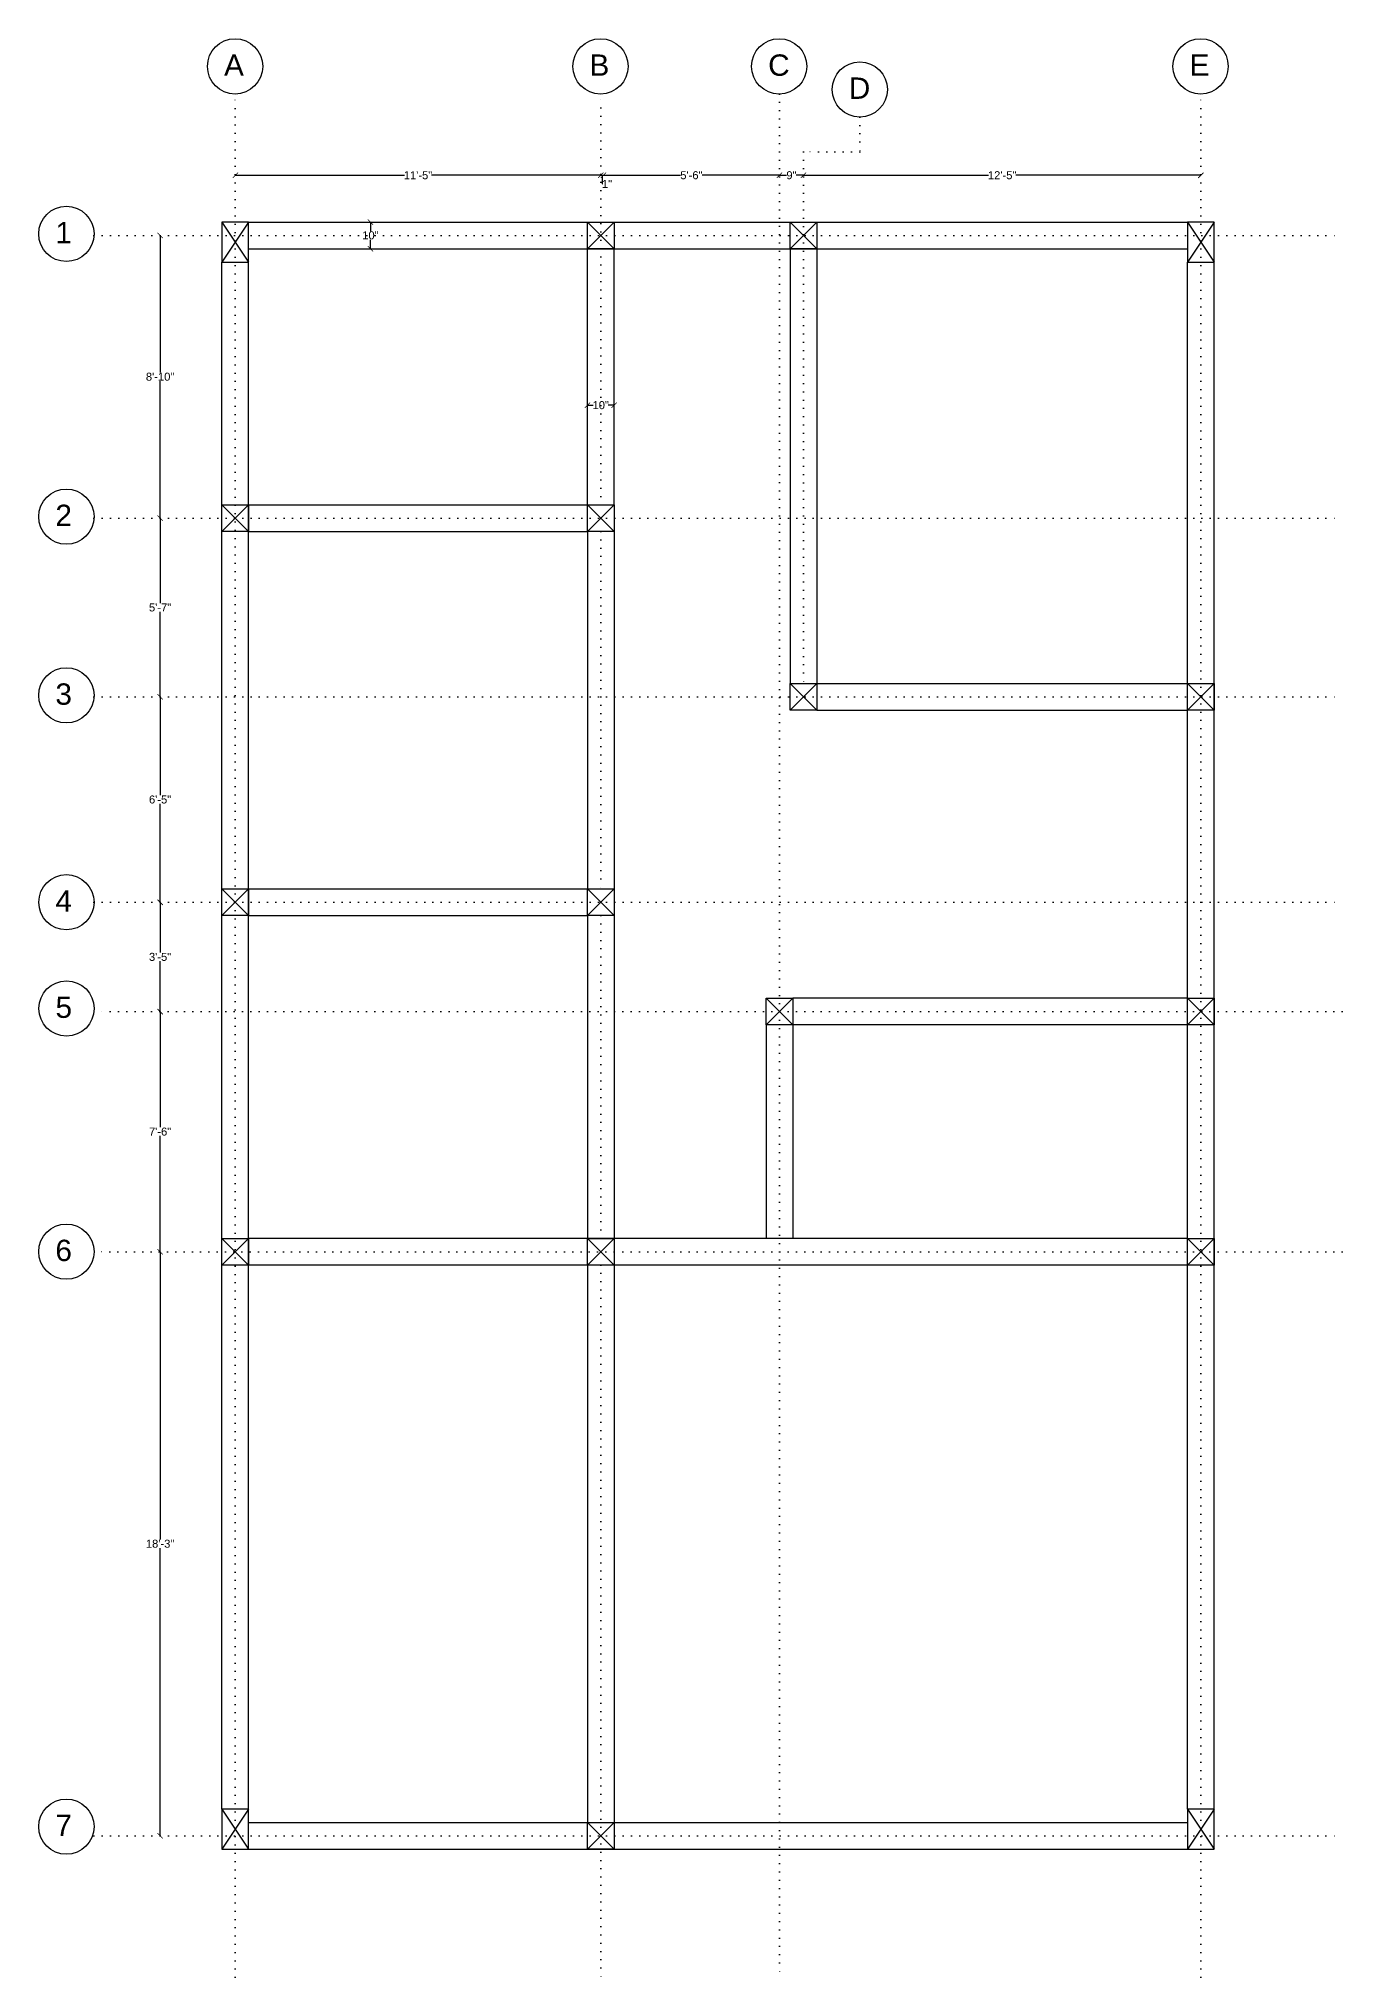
# Model space of a CAD drawing. Header units: inches. Extents: x -19338 to 11623, y -1285 to 3664.
# Drawn here: x 527 to 1016, y -13 to 713 of the extents above; entities that cross this region are included whole.
import ezdxf

# ---------------------------------------------------------------- set-up
doc = ezdxf.new("R2010")
doc.units = ezdxf.units.IN
doc.header["$MEASUREMENT"] = 0
doc.linetypes.add('ACAD_ISO07W100', pattern=[3, 0, -3])
doc.layers.get('0').update_dxf_attribs({"color": 18})
doc.layers.add('C', color=141, linetype='Continuous')
doc.layers.add('C1', color=10, linetype='Continuous')
doc.styles.get("Standard").update_dxf_attribs({"font": 'arial.ttf'})
doc.dimstyles.get("Standard").update_dxf_attribs({"dimtxt": 3, "dimasz": 2, "dimexe": 0.18, "dimexo": 0.0625, "dimgap": 0.09, "dimtad": 0, "dimtih": 1, "dimtoh": 1, "dimdsep": 46, "dimlunit": 3, "dimtxsty": 'Standard', "dimblk": 'ARCHTICK', "dimcen": 0.09, "dimse1": 1, "dimse2": 1, "dimclrd": 2, "dimadec": 0, "dimazin": 0, "dimtfac": 1, "dimtofl": 0, "dimtmove": 0, "dimatfit": 3, "dimfxl": 1, "dimtolj": 1, "dimtzin": 0, "dimarcsym": 0})

# ---------------------------------------------------------------- blocks, each defined once
blk = doc.blocks.new('_ArchTick')
at = {"color": 0, "linetype": 'ByBlock', "const_width": 0.15}
blk.add_lwpolyline([(-0.5, -0.5), (0.5, 0.5)], dxfattribs=at)
blk = doc.blocks.new('*D154')
at = {"color": 2, "lineweight": -2, "transparency": 16777216}
for p, q in [((651.32, 644.64), (651.32, 641.26)), ((651.32, 634.64), (651.32, 638.02))]:
    blk.add_line(p, q, dxfattribs=at)
at = {"layer": 'Defpoints', "color": 0, "transparency": 16777216}
for p in [(646.13, 644.64), (646.13, 634.64), (651.32, 634.64)]:
    blk.add_point(p, dxfattribs=at)
at = {"color": 2, "lineweight": -2, "transparency": 16777216, "xscale": 2, "yscale": 2, "zscale": 2}
for p, rotation in [((651.32, 644.64), 90), ((651.32, 634.64), 270)]:
    blk.add_blockref('_ArchTick', p, dxfattribs=dict(at, rotation=rotation))
at = {"color": 0, "transparency": 16777216, "insert": (651.32, 639.64), "char_height": 3, "attachment_point": 5}
blk.add_mtext('\\A1;10"', dxfattribs=at)
blk = doc.blocks.new('*D155')
at = {"color": 2, "lineweight": -2, "transparency": 16777216}
for p, q in [((732.67, 575.98), (734.83, 575.98)), ((742.67, 575.98), (740.51, 575.98))]:
    blk.add_line(p, q, dxfattribs=at)
at = {"layer": 'Defpoints', "color": 0, "transparency": 16777216}
for p in [(732.67, 586.64), (742.67, 586.64), (732.67, 575.98)]:
    blk.add_point(p, dxfattribs=at)
at = {"color": 2, "lineweight": -2, "transparency": 16777216, "xscale": 2, "yscale": 2, "zscale": 2, "rotation": 180}
blk.add_blockref('_ArchTick', (732.67, 575.98), dxfattribs=at)
at = {"color": 2, "lineweight": -2, "transparency": 16777216, "xscale": 2, "yscale": 2, "zscale": 2}
blk.add_blockref('_ArchTick', (742.67, 575.98), dxfattribs=at)
at = {"color": 0, "transparency": 16777216, "insert": (737.67, 575.98), "char_height": 3, "attachment_point": 5}
blk.add_mtext('\\A1;10"', dxfattribs=at)
blk = doc.blocks.new('*D156')
at = {"color": 2, "lineweight": -2, "transparency": 16777216}
for p, q in [((600.67, 662.17), (664.07, 662.17)), ((737.67, 662.17), (674.27, 662.17))]:
    blk.add_line(p, q, dxfattribs=at)
at = {"layer": 'Defpoints', "color": 0, "transparency": 16777216}
for p in [(737.67, 662.17), (600.67, 659.94), (737.67, 659.94)]:
    blk.add_point(p, dxfattribs=at)
at = {"color": 2, "lineweight": -2, "transparency": 16777216, "xscale": 2, "yscale": 2, "zscale": 2, "rotation": 180}
blk.add_blockref('_ArchTick', (600.67, 662.17), dxfattribs=at)
at = {"color": 2, "lineweight": -2, "transparency": 16777216, "xscale": 2, "yscale": 2, "zscale": 2}
blk.add_blockref('_ArchTick', (737.67, 662.17), dxfattribs=at)
at = {"color": 0, "transparency": 16777216, "insert": (669.17, 662.17), "char_height": 3, "attachment_point": 5}
blk.add_mtext('\\A1;11\'-5"', dxfattribs=at)
blk = doc.blocks.new('*D157')
at = {"color": 2, "lineweight": -2, "transparency": 16777216}
for p, q in [((737.67, 662.17), (738.67, 662.17)), ((738.17, 662.17), (738.17, 658.93)), ((738.17, 658.93), (738.35, 658.93))]:
    blk.add_line(p, q, dxfattribs=at)
at = {"layer": 'Defpoints', "color": 0, "transparency": 16777216}
for p in [(738.67, 663.17), (738.67, 662.17), (737.67, 659.94)]:
    blk.add_point(p, dxfattribs=at)
at = {"color": 2, "lineweight": -2, "transparency": 16777216, "xscale": 2, "yscale": 2, "zscale": 2, "rotation": 180}
blk.add_blockref('_ArchTick', (737.67, 662.17), dxfattribs=at)
at = {"color": 2, "lineweight": -2, "transparency": 16777216, "xscale": 2, "yscale": 2, "zscale": 2}
blk.add_blockref('_ArchTick', (738.67, 662.17), dxfattribs=at)
at = {"color": 0, "transparency": 16777216, "insert": (740.02, 658.93), "char_height": 3, "attachment_point": 5}
blk.add_mtext('\\A1;1"', dxfattribs=at)
blk = doc.blocks.new('*D158')
at = {"color": 2, "lineweight": -2, "transparency": 16777216}
for p, q in [((738.67, 662.17), (767.59, 662.17)), ((804.67, 662.17), (775.75, 662.17))]:
    blk.add_line(p, q, dxfattribs=at)
at = {"layer": 'Defpoints', "color": 0, "transparency": 16777216}
for p in [(738.67, 663.17), (804.67, 662.17), (804.67, 662.17)]:
    blk.add_point(p, dxfattribs=at)
at = {"color": 2, "lineweight": -2, "transparency": 16777216, "xscale": 2, "yscale": 2, "zscale": 2, "rotation": 180}
blk.add_blockref('_ArchTick', (738.67, 662.17), dxfattribs=at)
at = {"color": 2, "lineweight": -2, "transparency": 16777216, "xscale": 2, "yscale": 2, "zscale": 2}
blk.add_blockref('_ArchTick', (804.67, 662.17), dxfattribs=at)
at = {"color": 0, "transparency": 16777216, "insert": (771.67, 662.17), "char_height": 3, "attachment_point": 5}
blk.add_mtext('\\A1;5\'-6"', dxfattribs=at)
blk = doc.blocks.new('*D159')
at = {"color": 2, "lineweight": -2, "transparency": 16777216}
for p, q in [((804.67, 662.17), (807.36, 662.17)), ((813.67, 662.17), (810.99, 662.17))]:
    blk.add_line(p, q, dxfattribs=at)
at = {"layer": 'Defpoints', "color": 0, "transparency": 16777216}
for p in [(804.67, 662.17), (813.67, 662.17), (813.67, 662.17)]:
    blk.add_point(p, dxfattribs=at)
at = {"color": 2, "lineweight": -2, "transparency": 16777216, "xscale": 2, "yscale": 2, "zscale": 2, "rotation": 180}
blk.add_blockref('_ArchTick', (804.67, 662.17), dxfattribs=at)
at = {"color": 2, "lineweight": -2, "transparency": 16777216, "xscale": 2, "yscale": 2, "zscale": 2}
blk.add_blockref('_ArchTick', (813.67, 662.17), dxfattribs=at)
at = {"color": 0, "transparency": 16777216, "insert": (809.17, 662.17), "char_height": 3, "attachment_point": 5}
blk.add_mtext('\\A1;9"', dxfattribs=at)
blk = doc.blocks.new('*D160')
at = {"color": 2, "lineweight": -2, "transparency": 16777216}
for p, q in [((813.67, 662.17), (883.07, 662.17)), ((962.67, 662.17), (893.27, 662.17))]:
    blk.add_line(p, q, dxfattribs=at)
at = {"layer": 'Defpoints', "color": 0, "transparency": 16777216}
for p in [(813.67, 662.17), (962.67, 662.17), (962.67, 662.17)]:
    blk.add_point(p, dxfattribs=at)
at = {"color": 2, "lineweight": -2, "transparency": 16777216, "xscale": 2, "yscale": 2, "zscale": 2, "rotation": 180}
blk.add_blockref('_ArchTick', (813.67, 662.17), dxfattribs=at)
at = {"color": 2, "lineweight": -2, "transparency": 16777216, "xscale": 2, "yscale": 2, "zscale": 2}
blk.add_blockref('_ArchTick', (962.67, 662.17), dxfattribs=at)
at = {"color": 0, "transparency": 16777216, "insert": (888.17, 662.17), "char_height": 3, "attachment_point": 5}
blk.add_mtext('\\A1;12\'-5"', dxfattribs=at)
blk = doc.blocks.new('*D161')
at = {"color": 2, "lineweight": -2, "transparency": 16777216}
for p, q in [((572.47, 639.64), (572.47, 588.26)), ((572.47, 533.64), (572.47, 585.02))]:
    blk.add_line(p, q, dxfattribs=at)
at = {"layer": 'Defpoints', "color": 0, "transparency": 16777216}
for p in [(570.23, 639.64), (570.23, 533.64), (572.47, 533.64)]:
    blk.add_point(p, dxfattribs=at)
at = {"color": 2, "lineweight": -2, "transparency": 16777216, "xscale": 2, "yscale": 2, "zscale": 2}
for p, rotation in [((572.47, 639.64), 90), ((572.47, 533.64), 270)]:
    blk.add_blockref('_ArchTick', p, dxfattribs=dict(at, rotation=rotation))
at = {"color": 0, "transparency": 16777216, "insert": (572.47, 586.64), "char_height": 3, "attachment_point": 5}
blk.add_mtext('\\A1;8\'-10"', dxfattribs=at)
blk = doc.blocks.new('*D162')
at = {"color": 2, "lineweight": -2, "transparency": 16777216}
for p, q in [((572.47, 533.64), (572.47, 501.75)), ((572.47, 466.64), (572.47, 498.52))]:
    blk.add_line(p, q, dxfattribs=at)
at = {"layer": 'Defpoints', "color": 0, "transparency": 16777216}
for p in [(570.23, 533.64), (572.47, 466.64), (572.47, 466.64)]:
    blk.add_point(p, dxfattribs=at)
at = {"color": 2, "lineweight": -2, "transparency": 16777216, "xscale": 2, "yscale": 2, "zscale": 2}
for p, rotation in [((572.47, 533.64), 90), ((572.47, 466.64), 270)]:
    blk.add_blockref('_ArchTick', p, dxfattribs=dict(at, rotation=rotation))
at = {"color": 0, "transparency": 16777216, "insert": (572.47, 500.14), "char_height": 3, "attachment_point": 5}
blk.add_mtext('\\A1;5\'-7"', dxfattribs=at)
blk = doc.blocks.new('*D163')
at = {"color": 2, "lineweight": -2, "transparency": 16777216}
for p, q in [((572.47, 466.64), (572.47, 429.76)), ((572.47, 389.64), (572.47, 426.52))]:
    blk.add_line(p, q, dxfattribs=at)
at = {"layer": 'Defpoints', "color": 0, "transparency": 16777216}
for p in [(572.47, 466.64), (572.09, 389.64), (572.47, 389.64)]:
    blk.add_point(p, dxfattribs=at)
at = {"color": 2, "lineweight": -2, "transparency": 16777216, "xscale": 2, "yscale": 2, "zscale": 2}
for p, rotation in [((572.47, 466.64), 90), ((572.47, 389.64), 270)]:
    blk.add_blockref('_ArchTick', p, dxfattribs=dict(at, rotation=rotation))
at = {"color": 0, "transparency": 16777216, "insert": (572.47, 428.14), "char_height": 3, "attachment_point": 5}
blk.add_mtext('\\A1;6\'-5"', dxfattribs=at)
blk = doc.blocks.new('*D164')
at = {"color": 2, "lineweight": -2, "transparency": 16777216}
for p, q in [((572.47, 389.64), (572.47, 370.76)), ((572.47, 348.64), (572.47, 367.51))]:
    blk.add_line(p, q, dxfattribs=at)
at = {"layer": 'Defpoints', "color": 0, "transparency": 16777216}
for p in [(572.09, 389.64), (572.47, 348.64), (572.47, 348.64)]:
    blk.add_point(p, dxfattribs=at)
at = {"color": 2, "lineweight": -2, "transparency": 16777216, "xscale": 2, "yscale": 2, "zscale": 2}
for p, rotation in [((572.47, 389.64), 90), ((572.47, 348.64), 270)]:
    blk.add_blockref('_ArchTick', p, dxfattribs=dict(at, rotation=rotation))
at = {"color": 0, "transparency": 16777216, "insert": (572.47, 369.14), "char_height": 3, "attachment_point": 5}
blk.add_mtext('\\A1;3\'-5"', dxfattribs=at)
blk = doc.blocks.new('*D165')
at = {"color": 2, "lineweight": -2, "transparency": 16777216}
for p, q in [((572.47, 348.64), (572.47, 305.26)), ((572.47, 258.64), (572.47, 302.02))]:
    blk.add_line(p, q, dxfattribs=at)
at = {"layer": 'Defpoints', "color": 0, "transparency": 16777216}
for p in [(572.47, 348.64), (572.47, 258.64), (572.47, 258.64)]:
    blk.add_point(p, dxfattribs=at)
at = {"color": 2, "lineweight": -2, "transparency": 16777216, "xscale": 2, "yscale": 2, "zscale": 2}
for p, rotation in [((572.47, 348.64), 90), ((572.47, 258.64), 270)]:
    blk.add_blockref('_ArchTick', p, dxfattribs=dict(at, rotation=rotation))
at = {"color": 0, "transparency": 16777216, "insert": (572.47, 303.64), "char_height": 3, "attachment_point": 5}
blk.add_mtext('\\A1;7\'-6"', dxfattribs=at)
blk = doc.blocks.new('*D166')
at = {"color": 2, "lineweight": -2, "transparency": 16777216}
for p, q in [((572.47, 258.64), (572.47, 150.76)), ((572.47, 39.64), (572.47, 147.51))]:
    blk.add_line(p, q, dxfattribs=at)
at = {"layer": 'Defpoints', "color": 0, "transparency": 16777216}
for p in [(572.47, 258.64), (572.47, 39.64), (572.47, 39.64)]:
    blk.add_point(p, dxfattribs=at)
at = {"color": 2, "lineweight": -2, "transparency": 16777216, "xscale": 2, "yscale": 2, "zscale": 2}
for p, rotation in [((572.47, 258.64), 90), ((572.47, 39.64), 270)]:
    blk.add_blockref('_ArchTick', p, dxfattribs=dict(at, rotation=rotation))
at = {"color": 0, "transparency": 16777216, "insert": (572.47, 149.14), "char_height": 3, "attachment_point": 5}
blk.add_mtext('\\A1;18\'-3"', dxfattribs=at)

msp = doc.modelspace()

# ---------------------------------------------------------------- linework, layer by layer
at = {"color": 1, "linetype": 'ACAD_ISO07W100'}
for p, q in [((600.672, -13.362), (600.672, 692.638)), ((737.672, 538.638), (737.672, 692.638)), ((804.672, 692.638), (804.672, -13.362)), ((962.672, -13.362), (962.672, 692.638)), ((834.793, 683.991), (834.793, 670.92)), ((813.672, 670.92), (813.672, 471.638)), ((834.793, 670.92), (813.672, 670.92)), ((547.672, 639.638), (1015.672, 639.638)), ((547.672, 533.638), (1015.672, 533.638)), ((737.672, 528.638), (737.672, 394.638)), ((547.672, 466.638), (1015.672, 466.638)), ((547.672, 389.638), (1015.672, 389.638)), ((737.672, 384.638), (737.672, 263.638)), ((1015.672, 348.638), (547.672, 348.638)), ((742.672, 258.638), (547.672, 258.638)), ((1015.672, 258.638), (742.672, 258.638)), ((737.672, 253.638), (737.672, -13.362)), ((547.672, 39.638), (1015.672, 39.638))]:
    msp.add_line(p, q, dxfattribs=at)
for p, q in [((605.672, 644.638), (957.672, 644.638)), ((605.672, 634.638), (957.672, 634.638)), ((732.672, 538.638), (732.672, 634.638)), ((742.672, 538.638), (742.672, 634.638)), ((808.672, 634.638), (808.672, 471.638)), ((818.672, 634.638), (818.672, 471.638)), ((595.672, 49.638), (595.672, 629.638)), ((605.672, 49.638), (605.672, 629.638)), ((957.672, 49.638), (957.672, 629.638)), ((967.672, 49.638), (967.672, 629.638)), ((605.672, 538.638), (732.672, 538.638)), ((605.672, 528.638), (732.672, 528.638)), ((732.672, 528.638), (732.672, 394.638)), ((742.672, 528.638), (742.672, 394.638)), ((818.672, 471.638), (957.672, 471.638)), ((818.672, 461.638), (957.672, 461.638)), ((605.672, 394.638), (732.672, 394.638)), ((605.672, 384.638), (732.672, 384.638)), ((732.672, 384.638), (732.672, 263.638)), ((742.672, 384.638), (742.672, 263.638)), ((957.672, 353.638), (809.672, 353.638)), ((799.672, 343.638), (799.672, 263.638)), ((957.672, 343.638), (809.672, 343.638)), ((809.672, 343.638), (809.672, 263.638)), ((742.672, 263.638), (605.672, 263.638)), ((957.672, 263.638), (742.672, 263.638)), ((742.672, 253.638), (605.672, 253.638)), ((732.672, 253.638), (732.672, 44.638)), ((957.672, 253.638), (742.672, 253.638)), ((742.672, 253.638), (742.672, 44.638)), ((605.672, 44.638), (957.672, 44.638)), ((605.672, 34.638), (957.672, 34.638))]:
    msp.add_line(p, q)
for centre in [(600.572, 702.992), (737.572, 702.992), (804.572, 702.992), (962.572, 702.992), (834.793, 694.346), (537.332, 640.194), (537.332, 534.194), (537.332, 467.194), (537.347, 389.638), (537.384, 349.807), (537.332, 258.638), (537.332, 43.085)]:
    msp.add_circle(centre, 10.355)
at = {"layer": 'C'}
for p, q in [((605.672, 644.638), (595.672, 629.638)), ((595.672, 644.638), (605.672, 629.638)), ((967.672, 644.638), (957.672, 629.638)), ((957.672, 644.638), (967.672, 629.638)), ((605.672, 49.638), (595.672, 34.638)), ((595.672, 49.638), (605.672, 34.638)), ((967.672, 49.638), (957.672, 34.638)), ((957.672, 49.638), (967.672, 34.638))]:
    msp.add_line(p, q, dxfattribs=at)
for points in [[(595.672, 629.638), (605.672, 629.638), (605.672, 644.638), (595.672, 644.638)], [(957.672, 629.638), (967.672, 629.638), (967.672, 644.638), (957.672, 644.638)], [(595.672, 34.638), (605.672, 34.638), (605.672, 49.638), (595.672, 49.638)], [(957.672, 34.638), (967.672, 34.638), (967.672, 49.638), (957.672, 49.638)]]:
    msp.add_lwpolyline(points, close=True, dxfattribs=at)
at = {"layer": 'C1'}
for p, q in [((732.672, 644.638), (742.672, 634.638)), ((742.672, 644.638), (732.672, 634.638)), ((808.672, 644.638), (818.672, 634.638)), ((818.672, 644.638), (808.672, 634.638)), ((595.672, 538.638), (605.672, 528.638)), ((605.672, 538.638), (595.672, 528.638)), ((732.672, 538.638), (742.672, 528.638)), ((742.672, 538.638), (732.672, 528.638)), ((732.672, 528.638), (732.672, 538.638)), ((732.672, 538.638), (742.672, 538.638)), ((742.672, 538.638), (742.672, 528.638)), ((742.672, 528.638), (732.672, 528.638)), ((808.672, 471.638), (818.672, 461.638)), ((818.672, 471.638), (808.672, 461.638)), ((808.672, 461.638), (808.672, 471.638)), ((808.672, 471.638), (818.672, 471.638)), ((818.672, 471.638), (818.672, 461.638)), ((957.672, 471.638), (967.672, 461.638)), ((967.672, 471.638), (957.672, 461.638)), ((818.672, 461.638), (808.672, 461.638)), ((595.672, 394.638), (605.672, 384.638)), ((605.672, 394.638), (595.672, 384.638)), ((732.672, 394.638), (742.672, 384.638)), ((742.672, 394.638), (732.672, 384.638)), ((799.672, 353.638), (809.672, 343.638)), ((809.672, 353.638), (799.672, 343.638)), ((957.672, 353.638), (967.672, 343.638)), ((967.672, 353.638), (957.672, 343.638)), ((595.672, 263.638), (605.672, 253.638)), ((605.672, 263.638), (595.672, 253.638)), ((732.672, 263.638), (742.672, 253.638)), ((742.672, 263.638), (732.672, 253.638)), ((957.672, 263.638), (967.672, 253.638)), ((967.672, 263.638), (957.672, 253.638)), ((732.672, 44.638), (742.672, 34.638)), ((742.672, 44.638), (732.672, 34.638))]:
    msp.add_line(p, q, dxfattribs=at)
for points in [[(742.672, 634.638), (732.672, 634.638), (732.672, 644.638), (742.672, 644.638)], [(818.672, 634.638), (808.672, 634.638), (808.672, 644.638), (818.672, 644.638)], [(605.672, 528.638), (595.672, 528.638), (595.672, 538.638), (605.672, 538.638)], [(967.672, 461.638), (957.672, 461.638), (957.672, 471.638), (967.672, 471.638)], [(605.672, 384.638), (595.672, 384.638), (595.672, 394.638), (605.672, 394.638)], [(742.672, 384.638), (732.672, 384.638), (732.672, 394.638), (742.672, 394.638)], [(809.672, 343.638), (799.672, 343.638), (799.672, 353.638), (809.672, 353.638)], [(967.672, 343.638), (957.672, 343.638), (957.672, 353.638), (967.672, 353.638)], [(605.672, 253.638), (595.672, 253.638), (595.672, 263.638), (605.672, 263.638)], [(742.672, 253.638), (732.672, 253.638), (732.672, 263.638), (742.672, 263.638)], [(967.672, 253.638), (957.672, 253.638), (957.672, 263.638), (967.672, 263.638)], [(742.672, 34.638), (732.672, 34.638), (732.672, 44.638), (742.672, 44.638)]]:
    msp.add_lwpolyline(points, close=True, dxfattribs=at)

# ---------------------------------------------------------------- texts
at = {"char_height": 8, "attachment_point": 1}
for s, insert in [('A', (596.44, 707.473)), ('B', (733.44, 707.473)), ('C', (800.44, 707.473)), ('E', (958.44, 707.473)), ('D', (830.661, 698.827)), ('1', (533.201, 644.675)), ('2', (533.201, 538.675)), ('3', (533.201, 471.675)), ('4', (533.215, 394.119)), ('5', (533.252, 354.288)), ('6', (533.201, 263.119)), ('7', (533.201, 47.567))]:
    msp.add_mtext_dynamic_manual_height_columns(s, width=672.18942, gutter_width=40, heights=[0], dxfattribs=dict(at, insert=insert))

# ---------------------------------------------------------------- dimensions: what is measured, and where the dimension line sits
for base, p1, p2, picture, middle in [((737.672, 662.172), (600.672, 659.944), (737.672, 659.944), '*D156', (669.172, 662.172)), ((732.672, 575.983), (742.672, 586.638), (732.672, 586.638), '*D155', (737.672, 575.983))]:
    dim = msp.add_linear_dim(base=base, p1=p1, p2=p2, dimstyle='Standard')
    dim.commit()
    dim.dimension.update_dxf_attribs({"geometry": picture, "text_midpoint": middle})
for base, p1, p2, picture, middle in [((738.672, 662.172), (737.672, 659.944), (738.672, 663.172), '*D157', (738.442, 658.934)), ((804.672, 662.172), (738.672, 663.172), (804.672, 662.172), '*D158', (771.672, 662.172)), ((813.672, 662.172), (804.672, 662.172), (813.672, 662.172), '*D159', (809.172, 662.172)), ((962.672, 662.172), (813.672, 662.172), (962.672, 662.172), '*D160', (888.172, 662.172))]:
    dim = msp.add_linear_dim(base=base, p1=p1, p2=p2, dimstyle='Standard', override={"dimtmove": 1})
    dim.commit()
    dim.dimension.update_dxf_attribs({"geometry": picture, "text_midpoint": middle})
for base, p1, p2, picture, middle in [((572.466, 533.638), (570.233, 639.638), (570.233, 533.638), '*D161', (572.466, 586.638)), ((651.324, 634.638), (646.127, 644.638), (646.127, 634.638), '*D154', (651.324, 639.638))]:
    dim = msp.add_linear_dim(base=base, p1=p1, p2=p2, angle=90, dimstyle='Standard')
    dim.commit()
    dim.dimension.update_dxf_attribs({"geometry": picture, "text_midpoint": middle})
for base, p1, p2, picture, middle in [((572.466, 466.638), (570.233, 533.638), (572.466, 466.638), '*D162', (572.466, 500.138)), ((572.466, 389.638), (572.466, 466.638), (572.086, 389.638), '*D163', (572.466, 428.138)), ((572.466, 348.638), (572.086, 389.638), (572.466, 348.638), '*D164', (572.466, 369.138)), ((572.466, 258.638), (572.466, 348.638), (572.466, 258.638), '*D165', (572.466, 303.638)), ((572.466, 39.638), (572.466, 258.638), (572.466, 39.638), '*D166', (572.466, 149.138))]:
    dim = msp.add_linear_dim(base=base, p1=p1, p2=p2, angle=90, dimstyle='Standard', override={"dimtmove": 1})
    dim.commit()
    dim.dimension.update_dxf_attribs({"geometry": picture, "text_midpoint": middle})

doc.saveas('drawing.dxf')
